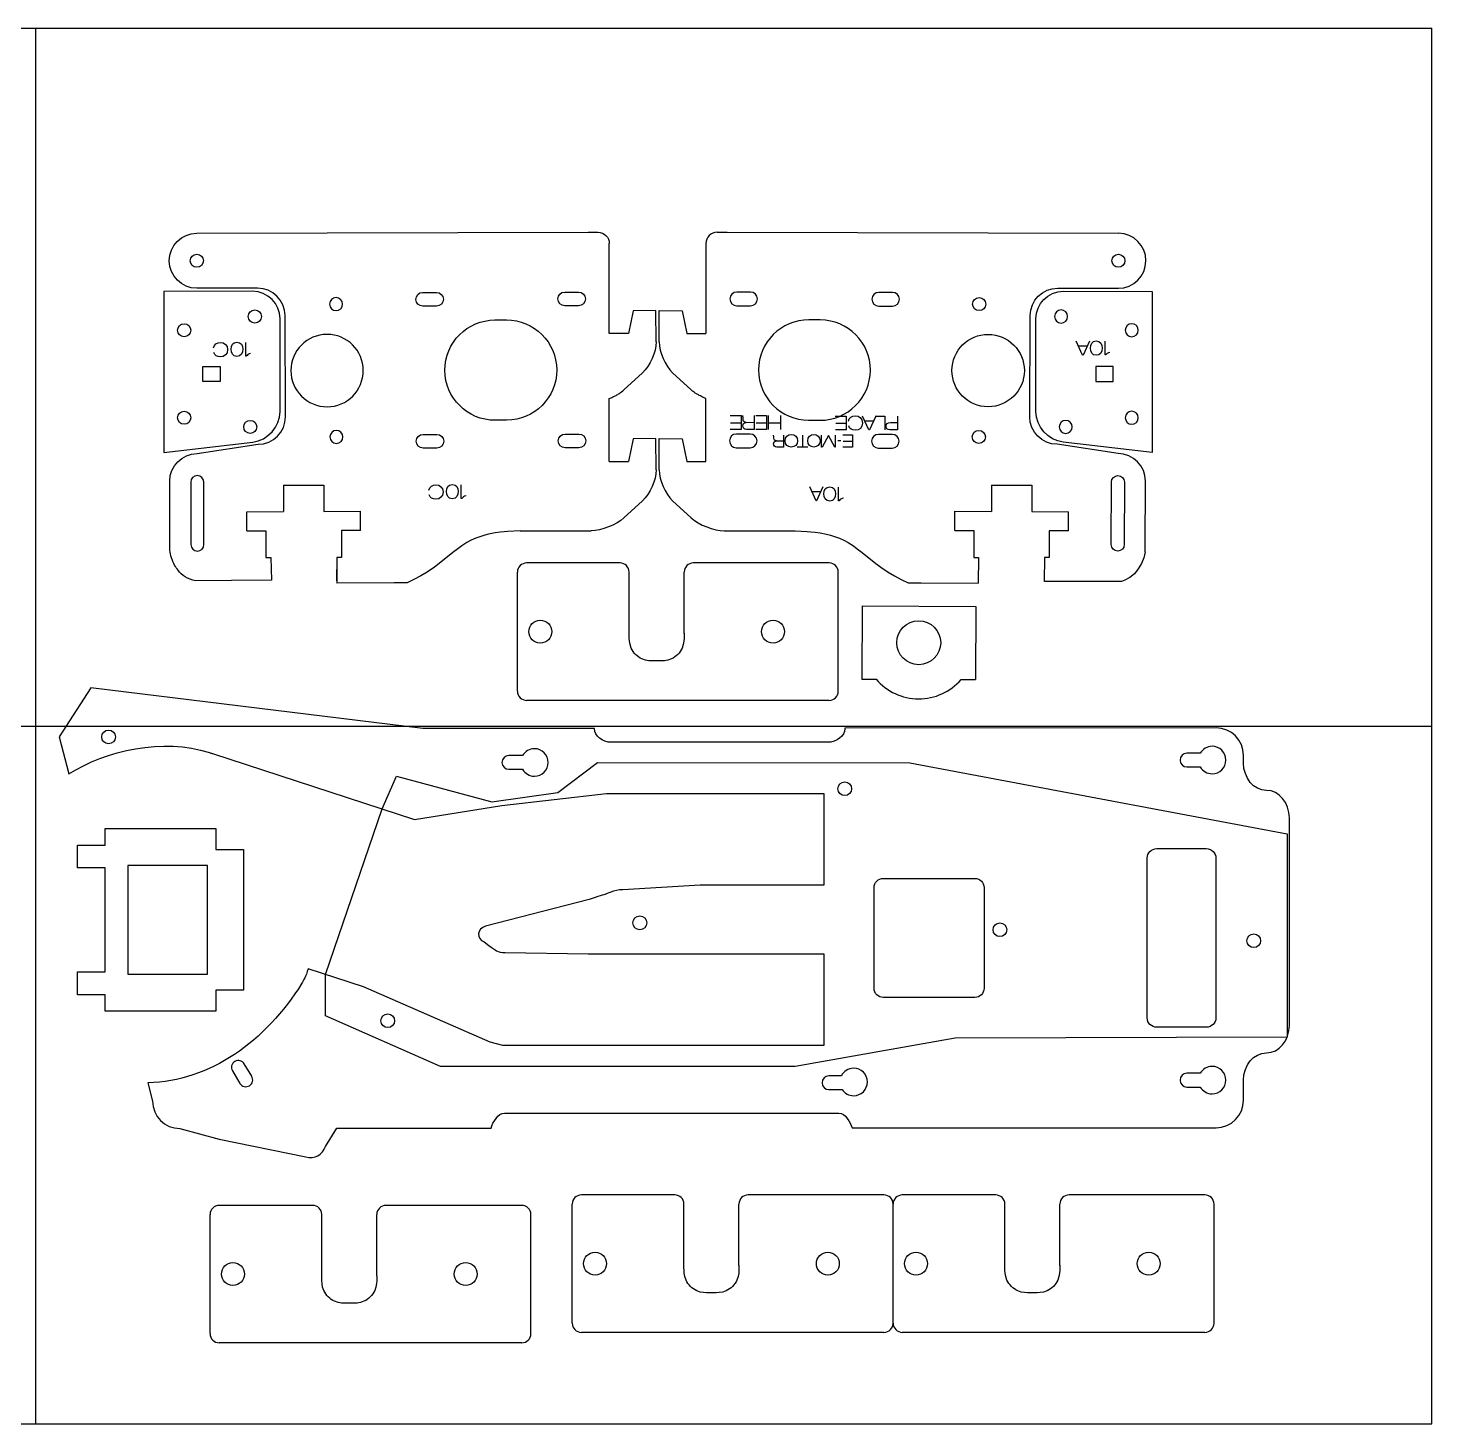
# Model space of a CAD drawing. Extents: x 0 to 610, y 0 to 305.
# Drawn here: x 303.2 to 609.6, y 0 to 304.8 of the extents above; entities that cross this region are included whole.
import ezdxf

# ---------------------------------------------------------------- set-up
doc = ezdxf.new("R2010")
doc.units = 0
doc.layers.add('CUTS', color=1, linetype='Continuous', true_color=0xff0000)
doc.layers.add('TEXT', color=5, linetype='Continuous', true_color=0x0000ff)
for name, color, linetype, lineweight, true_color in [('laser bed referance', 3, 'Continuous', 25, 0x00ff00), ('Layer 1', 1, 'Continuous', 25, 0xff0000), ('Referance lines', 2, 'Continuous', 25, 0xffff00)]:
    doc.layers.add(name, color=color, linetype=linetype, lineweight=lineweight, true_color=true_color)

msp = doc.modelspace()

# ---------------------------------------------------------------- linework, layer by layer
at = {"layer": 'CUTS', "color": 1, "lineweight": 25, "true_color": 0xff0000}
for p, q in [((340, 260), (425.45, 260.23)), ((425.45, 260.23), (427.58, 260.23)), ((430.05, 238.07), (430.05, 257.77)), ((451.14, 257.77), (451.14, 238.07)), ((453.62, 260.23), (455.75, 260.23)), ((455.75, 260.23), (541.19, 260)), ((435.24, 243.09), (434.25, 238.07)), ((440.24, 243.1), (435.24, 243.09)), ((440.26, 236.26), (440.24, 243.1)), ((440.93, 236.26), (440.95, 243.1)), ((440.95, 243.1), (445.95, 243.09)), ((445.95, 243.09), (446.94, 238.07)), ((434.25, 238.07), (430.05, 238.07)), ((446.94, 238.07), (451.14, 238.07)), ((446.94, 238.07), (451.14, 238.07)), ((430.05, 210.12), (430.05, 223.9)), ((451.14, 210.12), (451.14, 223.9)), ((435.24, 215.14), (434.25, 210.12)), ((440.24, 215.15), (435.24, 215.14)), ((440.26, 208.31), (440.24, 215.15)), ((440.93, 208.31), (440.95, 215.15)), ((440.95, 215.15), (445.95, 215.14)), ((445.95, 215.14), (446.94, 210.12)), ((430.05, 210.12), (434.25, 210.12)), ((446.94, 210.12), (451.14, 210.12)), ((358.92, 204.97), (367.72, 205)), ((358.92, 204.97), (358.94, 199.22)), ((358.92, 204.97), (358.93, 201.02)), ((367.72, 205), (367.74, 199.25)), ((367.72, 205), (367.73, 201.06)), ((513.47, 204.99), (513.45, 199.25)), ((513.47, 204.99), (522.27, 204.97)), ((522.27, 204.97), (522.25, 199.22)), ((350.94, 199.2), (358.94, 199.22)), ((350.94, 195), (350.94, 199.2)), ((367.74, 199.25), (375.74, 199.28)), ((375.74, 195.08), (375.74, 199.28)), ((505.45, 195.08), (505.45, 199.28)), ((505.45, 199.28), (513.45, 199.25)), ((522.25, 199.22), (530.25, 199.2)), ((530.25, 195), (530.25, 199.2)), ((350.94, 195), (355.11, 195.01)), ((355.11, 195.01), (355.11, 189.17)), ((375.74, 195.08), (371.59, 195.06)), ((375.74, 195.08), (371.59, 195.06)), ((371.59, 195.06), (371.59, 189.21)), ((371.59, 195.06), (371.59, 189.22)), ((400.93, 193.42), (399.92, 192.96)), ((402.85, 194.06), (400.93, 193.42)), ((403.72, 194.27), (402.85, 194.06)), ((405.15, 194.55), (403.72, 194.27)), ((406.2, 194.7), (405.15, 194.55)), ((407.12, 194.79), (406.2, 194.7)), ((407.94, 194.86), (407.12, 194.79)), ((410.58, 194.98), (407.94, 194.86)), ((410.58, 194.98), (426.09, 194.99)), ((455.1, 194.99), (470.61, 194.98)), ((470.61, 194.98), (473.25, 194.86)), ((473.25, 194.86), (474.07, 194.79)), ((474.07, 194.79), (474.99, 194.7)), ((474.99, 194.7), (476.04, 194.55)), ((476.04, 194.55), (477.47, 194.27)), ((477.47, 194.27), (478.34, 194.06)), ((478.34, 194.06), (480.26, 193.42)), ((480.26, 193.42), (481.27, 192.96)), ((505.45, 195.08), (509.6, 195.06)), ((509.6, 195.06), (509.6, 189.22)), ((530.25, 195), (526.08, 195.01)), ((526.08, 195.01), (526.08, 189.17)), ((334.16, 190.81), (334.15, 191.24)), ((395.93, 190.25), (392.93, 187.85)), ((397.02, 191.11), (395.93, 190.25)), ((397.84, 191.71), (397.02, 191.11)), ((398.99, 192.46), (397.84, 191.71)), ((399.92, 192.96), (398.99, 192.46)), ((481.27, 192.96), (482.2, 192.46)), ((482.2, 192.46), (483.35, 191.71)), ((483.35, 191.71), (484.17, 191.11)), ((484.17, 191.11), (485.27, 190.25)), ((485.27, 190.25), (488.26, 187.85)), ((546.99, 190.4), (546.7, 189.12)), ((546.99, 190.4), (547.04, 191.24)), ((355.11, 189.17), (356.16, 189.17)), ((356.16, 189.17), (356.29, 184.21)), ((370.56, 189.19), (370.54, 184.09)), ((371.59, 189.22), (370.56, 189.21)), ((371.59, 189.21), (370.56, 189.19)), ((370.56, 189.21), (370.61, 183.59)), ((391.88, 187.08), (390.28, 186.02)), ((392.93, 187.85), (391.88, 187.08)), ((488.26, 187.85), (489.32, 187.08)), ((489.32, 187.08), (490.91, 186.02)), ((509.6, 189.22), (510.63, 189.21)), ((510.63, 189.21), (510.58, 183.59)), ((525.03, 189.17), (524.99, 183.95)), ((526.08, 189.17), (525.03, 189.17)), ((546.21, 187.87), (545.52, 186.69)), ((546.7, 189.12), (546.21, 187.87)), ((347.59, 184.14), (339.75, 184.1)), ((356.29, 184.21), (347.59, 184.14)), ((387.41, 184.39), (385.91, 183.66)), ((388.92, 185.21), (387.41, 184.39)), ((390.28, 186.02), (388.92, 185.21)), ((490.91, 186.02), (492.27, 185.21)), ((492.27, 185.21), (493.78, 184.39)), ((493.78, 184.39), (495.28, 183.66)), ((541.81, 183.98), (525.01, 183.94)), ((542.59, 184.21), (541.81, 183.98)), ((543.69, 184.81), (542.59, 184.21)), ((544.68, 185.65), (543.69, 184.81)), ((545.52, 186.69), (544.68, 185.65)), ((383.09, 183.65), (370.61, 183.59)), ((385.91, 183.66), (383.09, 183.65)), ((495.28, 183.66), (498.1, 183.65)), ((498.1, 183.65), (510.58, 183.59)), ((485.22, 178.62), (485.17, 162.62)), ((485.22, 178.62), (510.02, 178.53)), ((510.02, 178.53), (509.97, 162.53)), ((485.17, 162.62), (488.29, 162.61)), ((506.84, 162.54), (509.97, 162.53))]:
    msp.add_line(p, q, dxfattribs=at)
at = {"layer": 'CUTS'}
msp.add_line((350.2, 125.4), (350.2, 94.72), dxfattribs=at)
at = {"layer": 'CUTS', "color": 1, "lineweight": 25, "true_color": 0xff0000}
for points in [[(352.2, 247.32), (332.83, 247.26), (332.83, 212.15), (352.23, 214.39)], [(353.26, 248), (340.03, 247.98)], [(389.31, 247.07), (392.32, 247.08), (392.32, 247.08)], [(420.31, 247.15), (423.32, 247.16), (423.32, 247.16)], [(460.88, 247.16), (457.87, 247.16), (457.87, 247.16)], [(491.88, 247.07), (488.87, 247.08), (488.87, 247.08)], [(527.93, 248), (541.16, 247.98)], [(529.15, 247.32), (548.52, 247.26), (548.52, 212.15), (529.12, 214.39)], [(392.33, 244.08), (389.32, 244.07)], [(423.33, 244.16), (420.32, 244.15)], [(457.86, 244.16), (460.87, 244.16)], [(488.86, 244.08), (491.87, 244.07)], [(358.19, 221.09), (358.19, 241.3), (358.19, 241.3)], [(358.19, 221.09), (358.19, 241.3), (358.19, 241.3)], [(359.38, 219.92), (359.28, 242.02)], [(405.09, 241.06), (407.59, 241.07), (407.59, 241.07)], [(476.11, 241.06), (473.6, 241.07), (473.6, 241.07)], [(521.81, 219.92), (521.91, 242.02)], [(523.16, 221.09), (523.16, 241.3), (523.16, 241.3)], [(523.16, 221.09), (523.16, 241.3), (523.16, 241.3)], [(341.32, 230.18), (341.32, 230.9), (345.12, 230.9), (345.12, 227.6), (341.32, 227.6), (341.32, 230.18), (341.32, 230.18)], [(540.03, 230.18), (540.03, 230.9), (536.23, 230.9), (536.23, 227.6), (540.03, 227.6), (540.03, 230.18), (540.03, 230.18)], [(437.32, 229.55), (433.24, 225.79)], [(443.87, 229.55), (447.95, 225.79)], [(407.65, 219.17), (405.15, 219.16)], [(473.55, 219.17), (476.05, 219.16)], [(389.4, 216.07), (392.41, 216.08), (392.41, 216.08)], [(420.4, 216.15), (423.41, 216.16), (423.41, 216.16)], [(460.79, 216.16), (457.78, 216.16), (457.78, 216.16)], [(491.79, 216.07), (488.78, 216.08), (488.78, 216.08)], [(340.09, 211.87), (353.4, 213.91)], [(392.42, 213.08), (389.41, 213.07)], [(423.42, 213.16), (420.41, 213.15)], [(457.77, 213.16), (460.78, 213.15)], [(488.77, 213.08), (491.78, 213.07)], [(541.1, 211.87), (527.79, 213.91)], [(334.15, 191.24), (334.11, 205.86)], [(338.69, 205.67), (338.73, 192), (338.73, 192)], [(341.58, 192.01), (341.54, 205.68)], [(539.61, 192.01), (539.65, 205.68)], [(542.5, 205.67), (542.46, 192.01), (542.46, 192.01)], [(547.04, 191.24), (547.08, 205.86)], [(437.32, 201.6), (433.24, 197.84)], [(443.87, 201.6), (447.95, 197.84)], [(426.82, 151.84), (426.82, 151.88), (389.32, 151.86), (316.87, 160.7), (310, 150), (312.07, 141.92)], [(562.48, 151.98), (481.43, 151.92), (481.43, 151.84)], [(322.26, 150), (322.26, 150)], [(477.68, 148.84), (430.57, 148.84)], [(343.4, 146.39), (343.44, 146.38), (387.57, 131.97), (406.63, 135.01), (429.45, 137.65), (453.45, 137.65), (476.85, 137.65), (476.85, 117.65), (456.98, 117.65)], [(411.14, 145.94), (408.13, 145.94)], [(559.04, 146.47), (556.13, 146.47)], [(568.48, 144.32), (568.48, 145.98)], [(408.13, 142.94), (411.14, 142.94)], [(413.73, 141.44), (413.73, 141.44)], [(556.13, 143.47), (559.04, 143.47)], [(561.63, 141.97), (561.63, 141.97)], [(482.93, 138.71), (482.93, 138.71)], [(573.48, 138.33), (573.48, 138.33)], [(578.49, 87.03), (578.49, 132.33)], [(350.2, 94.72), (344.2, 94.72), (344.2, 90.12), (320, 90.12), (320, 93.72), (314, 93.72), (314, 98.71), (320, 98.71), (320, 121.41), (314, 121.41), (314, 126.4), (320, 126.4), (320, 130), (344.2, 130), (344.2, 125.4), (350.2, 125.4)], [(549.56, 125.63), (560.35, 125.63)], [(547.45, 88.68), (547.45, 123.58)], [(562.45, 123.58), (562.45, 88.68), (562.45, 88.68)], [(342.37, 121.91), (324.97, 121.91), (324.97, 98.21), (342.37, 98.21), (342.37, 121.91), (342.37, 121.91), (342.37, 121.91)], [(449.92, 117.65), (432.98, 116.65)], [(487.84, 95.13), (487.84, 117.13)], [(489.84, 119.13), (509.84, 119.13)], [(511.84, 117.13), (511.84, 95.13), (511.84, 95.13)], [(425.64, 114.49), (403.04, 108.7)], [(438.22, 109.42), (438.22, 109.42)], [(516.82, 107.92), (516.82, 107.92)], [(402.73, 105.24), (403.73, 104.48)], [(572.2, 105.51), (572.2, 105.51)], [(432.5, 102.65), (476.85, 102.65), (476.85, 82.65), (406.8, 82.65), (404.03, 83.33), (376.41, 95.45), (364.35, 99.36)], [(407.35, 102.95), (425.45, 102.68)], [(509.84, 93.13), (489.84, 93.13)], [(383.18, 88.04), (383.18, 88.04)], [(560.35, 86.63), (549.56, 86.63)], [(347.8, 77.09), (349.44, 74.37)], [(352.01, 75.91), (350.37, 78.63), (350.37, 78.63)], [(329.33, 74.5), (330.35, 70.51)], [(480.7, 76.01), (477.99, 76.01)], [(559.04, 76.58), (556.13, 76.58)], [(556.13, 73.57), (559.04, 73.57)], [(568.48, 70.68), (568.48, 75.03)], [(477.99, 73.01), (480.88, 73.01)], [(483.38, 71.67), (483.38, 71.67)], [(561.63, 72.07), (561.63, 72.07)], [(407.18, 67.86), (480.15, 67.86)], [(336.35, 64.51), (344.93, 62.2), (363.81, 58.29)], [(368.1, 60.61), (370.55, 64.57), (404.27, 64.59)], [(483.04, 64.63), (562.48, 64.68)]]:
    msp.add_lwpolyline(points, dxfattribs=at)
msp.add_circle((497.59, 170.58), 4.8, dxfattribs=at)
msp.add_arc((497.59, 170.58), 12.25, 220.5677, 319.0221, dxfattribs=at)
for points in [[(334.02, 253.97), (334.01, 257.28), (336.69, 259.99), (340, 260)], [(427.58, 260.23), (428.94, 260.23), (430.05, 259.13), (430.05, 257.77)], [(453.62, 260.23), (452.25, 260.23), (451.14, 259.13), (451.14, 257.77)], [(547.17, 253.97), (547.18, 257.28), (544.5, 259.99), (541.19, 260)], [(338.6, 254), (338.6, 254.79), (339.24, 255.42), (340.03, 255.42)], [(340.03, 255.42), (340.81, 255.42), (341.45, 254.79), (341.45, 254)], [(539.74, 254), (539.74, 254.79), (540.38, 255.42), (541.16, 255.42)], [(541.16, 255.42), (541.95, 255.42), (542.59, 254.79), (542.59, 254)], [(340.03, 247.98), (336.72, 247.98), (334.03, 250.65), (334.02, 253.97)], [(340.03, 252.57), (339.24, 252.57), (338.6, 253.21), (338.6, 254)], [(341.45, 254), (341.45, 253.21), (340.81, 252.57), (340.03, 252.57)], [(541.16, 252.57), (540.38, 252.57), (539.74, 253.21), (539.74, 254)], [(542.59, 254), (542.59, 253.21), (541.95, 252.57), (541.16, 252.57)], [(541.16, 247.98), (544.47, 247.98), (547.17, 250.65), (547.17, 253.97)], [(358.19, 241.3), (358.19, 244.62), (355.51, 247.31), (352.2, 247.32)], [(359.28, 242.02), (359.27, 245.33), (356.58, 248.01), (353.26, 248)], [(370.41, 245.95), (369.62, 245.94), (368.98, 245.31), (368.98, 244.52)], [(371.83, 244.53), (371.83, 245.31), (371.19, 245.95), (370.41, 245.95)], [(387.82, 245.56), (387.82, 246.39), (388.49, 247.07), (389.31, 247.07)], [(389.32, 244.07), (388.49, 244.07), (387.82, 244.74), (387.82, 245.56)], [(392.32, 247.08), (393.15, 247.08), (393.83, 246.41), (393.83, 245.58)], [(393.83, 245.58), (393.83, 244.75), (393.16, 244.08), (392.33, 244.08)], [(418.82, 245.65), (418.82, 246.48), (419.48, 247.15), (420.31, 247.15)], [(420.32, 244.15), (419.49, 244.15), (418.82, 244.82), (418.82, 245.65)], [(423.32, 247.16), (424.15, 247.17), (424.83, 246.49), (424.83, 245.67)], [(424.83, 245.67), (424.83, 244.84), (424.16, 244.16), (423.33, 244.16)], [(457.87, 247.16), (457.04, 247.17), (456.37, 246.5), (456.36, 245.67)], [(456.36, 245.67), (456.36, 244.84), (457.03, 244.17), (457.86, 244.16)], [(460.87, 244.16), (461.7, 244.15), (462.37, 244.82), (462.37, 245.65)], [(462.37, 245.65), (462.38, 246.48), (461.71, 247.15), (460.88, 247.16)], [(488.87, 247.08), (488.04, 247.08), (487.37, 246.41), (487.36, 245.58)], [(487.36, 245.58), (487.36, 244.75), (488.03, 244.08), (488.86, 244.08)], [(491.87, 244.07), (492.7, 244.07), (493.37, 244.74), (493.37, 245.57)], [(493.37, 245.57), (493.38, 246.39), (492.71, 247.07), (491.88, 247.07)], [(509.36, 244.53), (509.36, 245.32), (510, 245.95), (510.79, 245.95)], [(510.79, 245.95), (511.57, 245.95), (512.21, 245.31), (512.21, 244.52)], [(521.91, 242.02), (521.92, 245.33), (524.61, 248.01), (527.93, 248)], [(523.16, 241.3), (523.15, 244.62), (525.83, 247.31), (529.15, 247.32)], [(351.26, 241.81), (351.26, 242.6), (351.9, 243.24), (352.68, 243.24)], [(352.68, 243.24), (353.47, 243.24), (354.11, 242.6), (354.11, 241.81)], [(368.98, 244.52), (368.99, 243.73), (369.63, 243.1), (370.41, 243.1)], [(370.41, 243.1), (371.2, 243.1), (371.84, 243.74), (371.83, 244.53)], [(510.78, 243.1), (509.99, 243.1), (509.35, 243.74), (509.36, 244.53)], [(512.21, 244.52), (512.2, 243.73), (511.56, 243.1), (510.78, 243.1)], [(528.66, 243.24), (527.87, 243.24), (527.24, 242.6), (527.24, 241.81)], [(530.09, 241.81), (530.09, 242.6), (529.45, 243.24), (528.66, 243.24)], [(335.84, 238.81), (335.84, 239.6), (336.48, 240.24), (337.26, 240.24)], [(337.26, 240.24), (338.05, 240.24), (338.69, 239.6), (338.69, 238.81)], [(352.68, 240.39), (351.9, 240.39), (351.26, 241.03), (351.26, 241.81)], [(354.11, 241.81), (354.11, 241.03), (353.47, 240.39), (352.68, 240.39)], [(394.16, 230.08), (394.15, 236.13), (399.04, 241.05), (405.09, 241.06)], [(407.59, 241.07), (413.63, 241.09), (418.55, 236.2), (418.57, 230.15)], [(473.6, 241.07), (467.56, 241.09), (462.64, 236.2), (462.63, 230.15)], [(487.03, 230.08), (487.04, 236.13), (482.15, 241.05), (476.11, 241.06)], [(527.24, 241.81), (527.24, 241.03), (527.87, 240.39), (528.66, 240.39)], [(528.66, 240.39), (529.45, 240.39), (530.09, 241.03), (530.09, 241.81)], [(544.08, 240.24), (543.3, 240.24), (542.66, 239.6), (542.66, 238.81)], [(545.51, 238.81), (545.51, 239.6), (544.87, 240.24), (544.08, 240.24)], [(337.26, 237.39), (336.48, 237.39), (335.84, 238.03), (335.84, 238.81)], [(338.69, 238.81), (338.69, 238.03), (338.05, 237.39), (337.26, 237.39)], [(368.43, 237.91), (364.06, 237.9), (360.54, 234.35), (360.55, 229.99)], [(376.35, 230.03), (376.34, 234.4), (372.79, 237.92), (368.43, 237.91)], [(440.26, 236.26), (440.26, 234.06), (438.94, 231.04), (437.32, 229.55)], [(440.93, 236.26), (440.93, 234.06), (442.25, 231.04), (443.87, 229.55)], [(504.84, 230.03), (504.85, 234.4), (508.4, 237.92), (512.76, 237.91)], [(512.76, 237.91), (517.13, 237.9), (520.65, 234.35), (520.64, 229.99)], [(542.66, 238.81), (542.66, 238.03), (543.3, 237.39), (544.08, 237.39)], [(544.08, 237.39), (544.87, 237.39), (545.51, 238.03), (545.51, 238.81)], [(360.55, 229.99), (360.56, 225.63), (364.11, 222.1), (368.47, 222.11)], [(368.47, 222.11), (372.83, 222.12), (376.36, 225.67), (376.35, 230.03)], [(405.15, 219.16), (399.1, 219.15), (394.18, 224.04), (394.16, 230.08)], [(418.57, 230.15), (418.58, 224.1), (413.69, 219.19), (407.65, 219.17)], [(462.63, 230.15), (462.61, 224.1), (467.5, 219.19), (473.55, 219.17)], [(476.05, 219.16), (482.09, 219.15), (487.01, 224.04), (487.03, 230.08)], [(512.72, 222.11), (508.36, 222.12), (504.83, 225.67), (504.84, 230.03)], [(520.64, 229.99), (520.63, 225.63), (517.08, 222.1), (512.72, 222.11)], [(335.84, 219.71), (335.84, 220.5), (336.48, 221.14), (337.26, 221.14)], [(337.26, 221.14), (338.05, 221.14), (338.69, 220.5), (338.69, 219.71)], [(352.23, 214.39), (355.5, 214.77), (358.19, 217.79), (358.19, 221.09)], [(529.12, 214.39), (525.84, 214.77), (523.16, 217.79), (523.16, 221.09)], [(544.08, 221.14), (543.3, 221.14), (542.66, 220.5), (542.66, 219.71)], [(545.51, 219.71), (545.51, 220.5), (544.87, 221.14), (544.08, 221.14)], [(337.26, 218.29), (336.48, 218.29), (335.84, 218.93), (335.84, 219.71)], [(338.69, 219.71), (338.69, 218.93), (338.05, 218.29), (337.26, 218.29)], [(350.26, 217.71), (350.26, 218.5), (350.9, 219.14), (351.68, 219.14)], [(351.68, 216.29), (350.9, 216.29), (350.26, 216.93), (350.26, 217.71)], [(351.68, 219.14), (352.47, 219.14), (353.11, 218.5), (353.11, 217.71)], [(353.11, 217.71), (353.11, 216.93), (352.47, 216.29), (351.68, 216.29)], [(353.4, 213.91), (356.71, 213.92), (359.39, 216.61), (359.38, 219.92)], [(527.79, 213.91), (524.48, 213.92), (521.8, 216.61), (521.81, 219.92)], [(529.66, 219.14), (528.88, 219.14), (528.24, 218.5), (528.24, 217.71)], [(528.24, 217.71), (528.24, 216.93), (528.88, 216.29), (529.66, 216.29)], [(531.09, 217.71), (531.09, 218.5), (530.45, 219.14), (529.66, 219.14)], [(529.66, 216.29), (530.45, 216.29), (531.09, 216.93), (531.09, 217.71)], [(542.66, 219.71), (542.66, 218.93), (543.3, 218.29), (544.08, 218.29)], [(544.08, 218.29), (544.87, 218.29), (545.51, 218.93), (545.51, 219.71)], [(370.48, 216.94), (369.7, 216.94), (369.06, 216.3), (369.06, 215.51)], [(369.06, 215.51), (369.07, 214.73), (369.71, 214.09), (370.49, 214.09)], [(371.91, 215.52), (371.91, 216.31), (371.27, 216.94), (370.48, 216.94)], [(370.49, 214.09), (371.28, 214.1), (371.92, 214.74), (371.91, 215.52)], [(387.9, 214.57), (387.9, 215.39), (388.57, 216.07), (389.4, 216.07)], [(389.41, 213.07), (388.58, 213.07), (387.9, 213.74), (387.9, 214.57)], [(392.41, 216.08), (393.24, 216.08), (393.91, 215.41), (393.91, 214.58)], [(393.91, 214.58), (393.91, 213.75), (393.24, 213.08), (392.42, 213.08)], [(418.9, 214.65), (418.9, 215.48), (419.57, 216.15), (420.4, 216.15)], [(420.41, 213.15), (419.58, 213.15), (418.9, 213.82), (418.9, 214.65)], [(423.41, 216.16), (424.24, 216.17), (424.91, 215.49), (424.91, 214.67)], [(424.91, 214.67), (424.91, 213.84), (424.24, 213.16), (423.42, 213.16)], [(457.78, 216.16), (456.95, 216.17), (456.28, 215.5), (456.28, 214.67)], [(456.28, 214.67), (456.28, 213.84), (456.95, 213.17), (457.77, 213.16)], [(460.78, 213.15), (461.61, 213.15), (462.29, 213.82), (462.29, 214.65)], [(462.29, 214.65), (462.29, 215.48), (461.62, 216.15), (460.79, 216.16)], [(488.78, 216.08), (487.95, 216.08), (487.28, 215.41), (487.28, 214.58)], [(487.28, 214.58), (487.28, 213.75), (487.95, 213.08), (488.77, 213.08)], [(491.78, 213.07), (492.61, 213.07), (493.29, 213.74), (493.29, 214.57)], [(493.29, 214.57), (493.29, 215.4), (492.62, 216.07), (491.79, 216.07)], [(509.28, 215.52), (509.28, 216.31), (509.92, 216.95), (510.71, 216.94)], [(510.7, 214.09), (509.91, 214.1), (509.28, 214.74), (509.28, 215.52)], [(512.13, 215.52), (512.13, 214.73), (511.49, 214.09), (510.7, 214.09)], [(510.71, 216.94), (511.49, 216.94), (512.13, 216.3), (512.13, 215.52)], [(334.11, 205.86), (334.1, 209.17), (336.78, 211.87), (340.09, 211.87)], [(547.08, 205.86), (547.09, 209.17), (544.41, 211.87), (541.1, 211.87)], [(340.11, 207.1), (339.33, 207.09), (338.69, 206.46), (338.69, 205.67)], [(341.54, 205.68), (341.54, 206.46), (340.9, 207.1), (340.11, 207.1)], [(440.26, 208.31), (440.26, 206.11), (438.94, 203.09), (437.32, 201.6)], [(440.93, 208.31), (440.93, 206.11), (442.25, 203.09), (443.87, 201.6)], [(539.65, 205.68), (539.65, 206.46), (540.29, 207.1), (541.08, 207.1)], [(541.08, 207.1), (541.87, 207.1), (542.5, 206.46), (542.5, 205.67)], [(433.24, 197.84), (431.62, 196.35), (428.29, 195), (426.09, 194.99)], [(447.95, 197.84), (449.57, 196.35), (452.9, 195), (455.1, 194.99)], [(338.73, 192), (338.73, 191.22), (339.37, 190.58), (340.16, 190.58)], [(340.16, 190.58), (340.94, 190.59), (341.58, 191.23), (341.58, 192.01)], [(541.03, 190.58), (540.25, 190.59), (539.61, 191.23), (539.61, 192.01)], [(542.46, 192.01), (542.46, 191.22), (541.82, 190.58), (541.03, 190.58)], [(319.26, 150), (319.26, 150.83), (319.93, 151.5), (320.76, 151.5)], [(320.76, 151.5), (321.59, 151.5), (322.26, 150.83), (322.26, 150)], [(430.57, 148.84), (428.5, 148.84), (426.82, 150.18), (426.82, 151.84)], [(481.43, 151.84), (481.43, 150.18), (479.75, 148.84), (477.68, 148.84)], [(568.48, 145.98), (568.48, 149.28), (565.78, 151.98), (562.48, 151.98)], [(312.07, 141.92), (320.13, 147.07), (332.68, 149.88), (342.78, 146.59)], [(320.76, 148.5), (319.93, 148.5), (319.26, 149.17), (319.26, 150)], [(322.26, 150), (322.26, 149.17), (321.59, 148.5), (320.76, 148.5)], [(413.73, 147.44), (412.62, 147.44), (411.66, 146.83), (411.14, 145.94)], [(416.73, 144.44), (416.73, 146.09), (415.39, 147.44), (413.73, 147.44)], [(561.63, 147.97), (560.52, 147.97), (559.56, 147.37), (559.04, 146.47)], [(564.63, 144.97), (564.63, 146.63), (563.29, 147.97), (561.63, 147.97)], [(342.78, 146.59), (342.99, 146.53), (343.19, 146.46), (343.4, 146.39)], [(408.13, 145.94), (407.31, 145.94), (406.63, 145.26), (406.63, 144.44)], [(406.63, 144.44), (406.63, 143.61), (407.31, 142.94), (408.13, 142.94)], [(413.73, 141.44), (415.39, 141.44), (416.73, 142.78), (416.73, 144.44)], [(556.13, 146.47), (555.3, 146.47), (554.63, 145.8), (554.63, 144.97)], [(554.63, 144.97), (554.63, 144.14), (555.3, 143.47), (556.13, 143.47)], [(561.63, 141.97), (563.29, 141.97), (564.63, 143.32), (564.63, 144.97)], [(573.48, 138.33), (570.73, 138.33), (568.48, 141.02), (568.48, 144.32)], [(411.14, 142.94), (411.66, 142.04), (412.62, 141.44), (413.73, 141.44)], [(559.04, 143.47), (559.56, 142.58), (560.52, 141.97), (561.63, 141.97)], [(479.93, 138.71), (479.93, 139.54), (480.6, 140.21), (481.43, 140.21)], [(481.43, 137.21), (480.6, 137.21), (479.93, 137.88), (479.93, 138.71)], [(481.43, 140.21), (482.26, 140.21), (482.93, 139.54), (482.93, 138.71)], [(482.93, 138.71), (482.93, 137.88), (482.26, 137.21), (481.43, 137.21)], [(578.49, 132.33), (578.49, 135.62), (576.24, 138.33), (573.48, 138.33)], [(547.45, 123.58), (547.45, 124.71), (548.39, 125.63), (549.56, 125.63)], [(560.35, 125.63), (561.51, 125.63), (562.45, 124.71), (562.45, 123.58)], [(432.98, 116.65), (431.04, 116.65), (429.34, 115.65), (429.21, 115.65)], [(456.98, 117.65), (455.04, 117.65), (451.86, 117.65), (449.92, 117.65)], [(487.84, 117.13), (487.84, 118.24), (488.74, 119.13), (489.84, 119.13)], [(509.84, 119.13), (510.95, 119.13), (511.84, 118.24), (511.84, 117.13)], [(429.21, 115.65), (429.08, 115.65), (427.47, 115.13), (425.64, 114.49)], [(435.22, 109.42), (435.22, 110.25), (435.89, 110.92), (436.72, 110.92)], [(436.72, 110.92), (437.55, 110.92), (438.22, 110.25), (438.22, 109.42)], [(403.04, 108.7), (401.21, 108.06), (400.96, 106.05), (402.73, 105.24)], [(436.72, 107.92), (435.89, 107.92), (435.22, 108.59), (435.22, 109.42)], [(438.22, 109.42), (438.22, 108.59), (437.55, 107.92), (436.72, 107.92)], [(513.82, 107.92), (513.82, 108.75), (514.49, 109.42), (515.32, 109.42)], [(515.32, 106.42), (514.49, 106.42), (513.82, 107.09), (513.82, 107.92)], [(515.32, 109.42), (516.15, 109.42), (516.82, 108.75), (516.82, 107.92)], [(516.82, 107.92), (516.82, 107.09), (516.15, 106.42), (515.32, 106.42)], [(403.73, 104.48), (405.42, 103.46), (405.41, 102.96), (407.35, 102.95)], [(569.2, 105.51), (569.2, 106.33), (569.87, 107.01), (570.7, 107.01)], [(570.7, 104.01), (569.87, 104.01), (569.2, 104.68), (569.2, 105.51)], [(570.7, 107.01), (571.53, 107.01), (572.2, 106.33), (572.2, 105.51)], [(572.2, 105.51), (572.2, 104.68), (571.53, 104.01), (570.7, 104.01)], [(425.45, 102.68), (427.39, 102.66), (430.56, 102.65), (432.5, 102.65)], [(364.35, 99.36), (363.75, 97.65), (363.36, 96.91), (362.93, 96.22)], [(362.93, 96.22), (355.06, 83.52), (342.87, 74.75), (329.33, 74.5)], [(489.84, 93.13), (488.74, 93.13), (487.84, 94.03), (487.84, 95.13)], [(511.84, 95.13), (511.84, 94.03), (510.95, 93.13), (509.84, 93.13)], [(380.18, 88.04), (380.18, 88.87), (380.85, 89.54), (381.68, 89.54)], [(381.68, 89.54), (382.51, 89.54), (383.18, 88.87), (383.18, 88.04)], [(381.68, 86.54), (380.85, 86.54), (380.18, 87.22), (380.18, 88.04)], [(383.18, 88.04), (383.18, 87.22), (382.51, 86.54), (381.68, 86.54)], [(549.56, 86.63), (548.39, 86.63), (547.45, 87.55), (547.45, 88.68)], [(562.45, 88.68), (562.45, 87.55), (561.51, 86.63), (560.35, 86.63)], [(573.48, 81.03), (576.24, 81.03), (578.49, 83.73), (578.49, 87.03)], [(568.48, 75.03), (568.48, 78.33), (570.73, 81.03), (573.48, 81.03)], [(348.31, 79.15), (347.6, 78.72), (347.37, 77.8), (347.8, 77.09)], [(350.37, 78.63), (349.95, 79.34), (349.02, 79.57), (348.31, 79.15)], [(483.38, 77.67), (482.2, 77.67), (481.19, 77), (480.7, 76.01)], [(486.38, 74.67), (486.38, 76.33), (485.04, 77.67), (483.38, 77.67)], [(561.63, 78.08), (560.52, 78.08), (559.56, 77.47), (559.04, 76.58)], [(564.63, 75.08), (564.63, 76.73), (563.29, 78.08), (561.63, 78.08)], [(349.44, 74.37), (349.86, 73.66), (350.78, 73.43), (351.49, 73.85)], [(351.49, 73.85), (352.2, 74.28), (352.43, 75.2), (352.01, 75.91)], [(477.99, 76.01), (477.16, 76.01), (476.49, 75.34), (476.49, 74.51)], [(476.49, 74.51), (476.49, 73.68), (477.16, 73.01), (477.99, 73.01)], [(483.38, 71.67), (485.04, 71.67), (486.38, 73.02), (486.38, 74.67)], [(556.13, 76.58), (555.3, 76.58), (554.63, 75.9), (554.63, 75.08)], [(554.63, 75.08), (554.63, 74.25), (555.3, 73.57), (556.13, 73.57)], [(559.04, 73.57), (559.56, 72.68), (560.52, 72.07), (561.63, 72.07)], [(561.63, 72.07), (563.29, 72.07), (564.63, 73.42), (564.63, 75.08)], [(330.35, 70.51), (330.35, 67.21), (333.05, 64.51), (336.35, 64.51)], [(480.88, 73.01), (481.42, 72.21), (482.34, 71.67), (483.38, 71.67)], [(562.48, 64.68), (565.78, 64.68), (568.48, 67.38), (568.48, 70.68)], [(404.27, 64.59), (404.6, 65.89), (405.78, 67.86), (407.18, 67.86)], [(480.15, 67.86), (481.54, 67.86), (482.7, 65.92), (483.04, 64.63)], [(363.81, 58.29), (365.63, 57.75), (367.55, 58.79), (368.1, 60.61)]]:
    msp.add_open_spline(points, degree=3, dxfattribs=at)
for points, knots in [([(430.05, 223.9), (430.31, 224.01), (430.81, 224.24), (431.56, 224.58), (432.38, 225.09), (432.91, 225.53), (433.24, 225.79)], [0, 0, 0, 0, 0.851956, 1.642742, 2.480928, 3.722202, 3.722202, 3.722202, 3.722202]), ([(451.14, 223.9), (450.96, 223.97), (450.64, 224.1), (450.16, 224.36), (449.64, 224.6), (449.1, 224.94), (448.5, 225.3), (448.15, 225.62), (447.95, 225.79)], [0, 0, 0, 0, 0.56996, 1.043889, 1.636262, 2.295042, 2.956349, 3.722256, 3.722256, 3.722256, 3.722256]), ([(339.75, 184.1), (338.95, 184.31), (337.46, 184.72), (336.04, 186.18), (335.07, 187.62), (334.41, 189.1), (334.24, 190.25), (334.16, 190.81)], [0, 0, 0, 0, 2.433095, 4.57217, 5.897493, 7.664195, 9.361944, 9.361944, 9.361944, 9.361944])]:
    msp.add_open_spline(points, degree=3, knots=knots, dxfattribs=at)
at = {"layer": 'laser bed referance'}
for p, q in [((0, 304.8), (609.6, 304.8)), ((609.6, 0), (609.6, 304.8)), ((0, 0), (609.6, 0))]:
    msp.add_line(p, q, dxfattribs=at)
at = {"layer": 'Layer 1', "color": 1, "lineweight": 25, "true_color": 0xff0000}
for p, q in [((432.39, 188), (412, 188)), ((478.04, 188), (448.39, 188)), ((410, 160), (410, 186)), ((434.39, 177.79), (434.39, 186)), ((446.39, 177.79), (446.39, 186)), ((480.04, 160), (480.04, 186)), ((440.39, 158), (412, 158)), ((478.04, 158), (440.39, 158)), ((444.35, 50), (423.96, 50)), ((490, 50), (460.35, 50)), ((514.39, 50), (494, 50)), ((560.04, 50), (530.39, 50)), ((365.3, 47.73), (344.91, 47.73)), ((410.95, 47.73), (381.3, 47.73)), ((421.96, 22), (421.96, 48)), ((446.35, 39.79), (446.35, 48)), ((458.35, 39.79), (458.35, 48)), ((492, 22), (492, 48)), ((492, 22), (492, 48)), ((516.39, 39.79), (516.39, 48)), ((528.39, 39.79), (528.39, 48)), ((562.04, 22), (562.04, 48)), ((342.91, 19.73), (342.91, 45.73)), ((367.3, 37.52), (367.3, 45.73)), ((379.3, 37.52), (379.3, 45.73)), ((412.95, 19.73), (412.95, 45.73)), ((452.35, 20), (423.96, 20)), ((490, 20), (452.35, 20)), ((522.39, 20), (494, 20)), ((560.04, 20), (522.39, 20)), ((373.3, 17.73), (344.91, 17.73)), ((410.95, 17.73), (373.3, 17.73))]:
    msp.add_line(p, q, dxfattribs=at)
for centre in [(414.99, 173), (465.79, 173), (426.95, 35), (477.75, 35), (496.99, 35), (547.79, 35), (347.9, 32.73), (398.7, 32.73)]:
    msp.add_circle(centre, 2.5, dxfattribs=at)
for centre, start, end in [((412, 186), 90, 180), ((432.39, 186), 0, 90), ((448.39, 186), 90, 180), ((478.04, 186), 360, 90), ((412, 160), 180, 270), ((478.04, 160), 270, 0), ((423.96, 48), 90, 180), ((444.35, 48), 0, 90), ((460.35, 48), 90, 180), ((490, 48), 360, 90), ((494, 48), 90, 180), ((514.39, 48), 0, 90), ((530.39, 48), 90, 180), ((560.04, 48), 360, 90), ((344.91, 45.73), 90, 180), ((365.3, 45.73), 0, 90), ((381.3, 45.73), 90, 180), ((410.95, 45.73), 360, 90), ((423.96, 22), 180, 270), ((490, 22), 270, 0), ((494, 22), 180, 270), ((560.04, 22), 270, 0), ((344.91, 19.73), 180, 270), ((410.95, 19.73), 270, 0)]:
    msp.add_arc(centre, 2, start, end, dxfattribs=at)
for points in [[(434.39, 172.61), (434.39, 172.61), (434.39, 177.79), (434.39, 177.79)], [(446.39, 172.61), (446.39, 172.61), (446.39, 177.79), (446.39, 177.79)], [(446.39, 172.64), (446.39, 172.63), (446.39, 172.62), (446.39, 172.61), (446.39, 172.61), (446.39, 169.3), (443.7, 166.61), (440.39, 166.61), (440.39, 166.61), (437.08, 166.61), (434.39, 169.3), (434.39, 172.61), (434.39, 172.61), (434.39, 172.62), (434.39, 172.63), (434.39, 172.64)], [(367.3, 32.34), (367.3, 32.34), (367.3, 37.52), (367.3, 37.52)], [(379.3, 32.34), (379.3, 32.34), (379.3, 37.52), (379.3, 37.52)], [(446.35, 34.61), (446.35, 34.61), (446.35, 39.79), (446.35, 39.79)], [(458.35, 34.61), (458.35, 34.61), (458.35, 39.79), (458.35, 39.79)], [(516.39, 34.61), (516.39, 34.61), (516.39, 39.79), (516.39, 39.79)], [(528.39, 34.61), (528.39, 34.61), (528.39, 39.79), (528.39, 39.79)], [(458.35, 34.64), (458.35, 34.63), (458.35, 34.62), (458.35, 34.61), (458.35, 34.61), (458.35, 31.3), (455.66, 28.61), (452.35, 28.61), (452.35, 28.61), (449.04, 28.61), (446.35, 31.3), (446.35, 34.61), (446.35, 34.61), (446.35, 34.62), (446.35, 34.63), (446.35, 34.64)], [(528.39, 34.64), (528.39, 34.63), (528.39, 34.62), (528.39, 34.61), (528.39, 34.61), (528.39, 31.3), (525.7, 28.61), (522.39, 28.61), (522.39, 28.61), (519.08, 28.61), (516.39, 31.3), (516.39, 34.61), (516.39, 34.61), (516.39, 34.62), (516.39, 34.63), (516.39, 34.64)], [(379.3, 32.37), (379.3, 32.36), (379.3, 32.35), (379.3, 32.34), (379.3, 32.34), (379.3, 29.03), (376.61, 26.34), (373.3, 26.34), (373.3, 26.34), (369.99, 26.34), (367.3, 29.03), (367.3, 32.34), (367.3, 32.34), (367.3, 32.35), (367.3, 32.36), (367.3, 32.37)]]:
    msp.add_open_spline(points, degree=3, dxfattribs=at)
at = {"layer": 'Referance lines'}
for p, q in [((304.8, 304.8), (304.8, 0)), ((0, 152.4), (609.6, 152.4))]:
    msp.add_line(p, q, dxfattribs=at)
at = {"layer": 'TEXT', "color": 5, "lineweight": 25, "true_color": 0x0000ff}
for points in [[(350.82, 233.18), (350.71, 233.18), (350.71, 236.15)], [(534.85, 236.42), (533.45, 233.4), (533.34, 233.4), (531.96, 236.42)], [(538.38, 233.42), (538.27, 233.42), (538.27, 236.4)], [(532.42, 235.42), (534.39, 235.42)], [(456.42, 220.17), (458.8, 220.17), (458.8, 217.15), (456.44, 217.15)], [(458.8, 218.56), (456.54, 218.56)], [(459.92, 218.7), (459.92, 218.7), (461.69, 218.71)], [(461.69, 220.17), (461.69, 217.15), (460.03, 217.15)], [(462, 220.17), (464.37, 220.17), (464.37, 217.15), (462.02, 217.15)], [(464.37, 218.56), (462.12, 218.56)], [(464.81, 217.15), (464.81, 220.17)], [(467.4, 218.56), (464.81, 218.56)], [(467.4, 220.17), (467.4, 217.15)], [(479.38, 220.07), (481.76, 220.07), (481.76, 217.05), (479.4, 217.05)], [(481.76, 218.46), (479.5, 218.46)], [(488.2, 220.07), (486.81, 217.05), (486.7, 217.05), (485.31, 220.07)], [(485.77, 219.07), (487.74, 219.07)], [(488.05, 220.07), (490.17, 220.07), (490.17, 217.05)], [(492.93, 220.07), (492.93, 217.05), (491.31, 217.05)], [(491.43, 218.7), (492.93, 218.7)], [(466.54, 214.66), (466.55, 214.67), (468.08, 214.67)], [(468.08, 215.94), (468.08, 213.32), (466.64, 213.32)], [(472.22, 215.94), (472.22, 213.32)], [(479.38, 215.94), (479.38, 213.32), (479.26, 213.32), (477.88, 215.86), (477.88, 215.86), (476.51, 213.32), (476.39, 213.32), (476.39, 215.94)], [(480.61, 214.69), (479.91, 214.69)], [(480.99, 216), (483.14, 216), (483.14, 213.26), (481.01, 213.26)], [(483.14, 214.53), (481.1, 214.53)], [(473.35, 213.32), (471.09, 213.32)], [(397.84, 202.09), (397.73, 202.09), (397.73, 205.07)], [(476.68, 204.59), (475.29, 201.57), (475.18, 201.57), (473.8, 204.59)], [(474.25, 203.6), (476.23, 203.59)], [(480.22, 201.59), (480.11, 201.59), (480.11, 204.57)], [(383.6, 141.44), (404.4, 135.83), (418.8, 137.86), (427.44, 144.44), (495.63, 144.37), (578, 128.83), (578, 84.45), (505.52, 84.25), (470.64, 78.08), (393.2, 78.08), (368.08, 89.11), (368.08, 98.15), (380.47, 134.29), (383.6, 141.44)]]:
    msp.add_lwpolyline(points, dxfattribs=at)
for points in [[(343.67, 234.94), (343.76, 235.75), (344.49, 236.15), (345.19, 236.15)], [(345.19, 236.15), (346.05, 236.15), (346.75, 235.58), (346.75, 234.58)], [(347.51, 234.67), (347.51, 235.5), (347.84, 236.22), (348.77, 236.22)], [(348.77, 236.22), (349.71, 236.22), (350.04, 235.5), (350.04, 234.67)], [(535.07, 234.91), (535.07, 235.75), (535.4, 236.47), (536.33, 236.47)], [(536.33, 236.47), (537.26, 236.47), (537.6, 235.75), (537.6, 234.91)], [(345.19, 233), (344.47, 233), (343.91, 233.29), (343.75, 233.95)], [(346.75, 234.58), (346.75, 233.58), (346.05, 233), (345.19, 233)], [(348.77, 233.11), (347.84, 233.11), (347.51, 233.83), (347.51, 234.67)], [(350.04, 234.67), (350.04, 233.83), (349.71, 233.11), (348.77, 233.11)], [(351.76, 233.74), (351.31, 233.62), (351, 233.38), (350.82, 233.18)], [(536.33, 233.35), (535.4, 233.35), (535.07, 234.07), (535.07, 234.91)], [(537.6, 234.91), (537.6, 234.07), (537.26, 233.35), (536.33, 233.35)], [(539.32, 233.98), (538.86, 233.87), (538.56, 233.63), (538.38, 233.42)], [(459.25, 219.34), (459.25, 219.45), (459.24, 220.05), (459.18, 220.17)], [(459.2, 217.98), (459.2, 218.26), (459.39, 218.67), (459.92, 218.7)], [(460.03, 217.15), (459.43, 217.15), (459.2, 217.44), (459.2, 217.98)], [(459.92, 218.7), (459.46, 218.71), (459.25, 218.93), (459.25, 219.34)], [(482.23, 218.93), (482.31, 219.73), (483.04, 220.14), (483.74, 220.14)], [(483.74, 216.98), (483.03, 216.98), (482.46, 217.28), (482.3, 217.93)], [(483.74, 220.14), (484.6, 220.14), (485.31, 219.56), (485.31, 218.56)], [(485.31, 218.56), (485.31, 217.56), (484.6, 216.98), (483.74, 216.98)], [(490.47, 217.88), (490.47, 218.28), (490.68, 218.7), (491.43, 218.7)], [(491.31, 217.05), (490.67, 217.05), (490.47, 217.42), (490.47, 217.88)], [(465.97, 215.22), (465.97, 215.31), (465.96, 215.83), (465.91, 215.94)], [(465.92, 214.03), (465.92, 214.28), (466.09, 214.63), (466.54, 214.66)], [(466.55, 214.67), (466.15, 214.67), (465.97, 214.86), (465.97, 215.22)], [(468.42, 214.69), (468.42, 215.55), (469.03, 216.05), (469.78, 216.05)], [(469.78, 213.32), (469.03, 213.32), (468.42, 213.82), (468.42, 214.69)], [(469.78, 216.05), (470.53, 216.05), (471.14, 215.55), (471.14, 214.69)], [(471.14, 214.69), (471.14, 213.82), (470.53, 213.32), (469.78, 213.32)], [(473.35, 214.69), (473.35, 215.55), (473.96, 216.05), (474.71, 216.05)], [(474.71, 213.32), (473.96, 213.32), (473.35, 213.82), (473.35, 214.69)], [(474.71, 216.05), (475.46, 216.05), (476.06, 215.55), (476.06, 214.69)], [(476.06, 214.69), (476.06, 213.82), (475.46, 213.32), (474.71, 213.32)], [(466.64, 213.32), (466.12, 213.32), (465.92, 213.57), (465.92, 214.03)], [(390.69, 203.86), (390.78, 204.67), (391.51, 205.07), (392.21, 205.07)], [(392.21, 201.92), (391.49, 201.92), (390.93, 202.21), (390.76, 202.86)], [(392.21, 205.07), (393.07, 205.07), (393.77, 204.49), (393.77, 203.5)], [(393.77, 203.5), (393.77, 202.5), (393.07, 201.92), (392.21, 201.92)], [(394.53, 203.58), (394.53, 204.42), (394.86, 205.14), (395.79, 205.14)], [(395.79, 202.03), (394.86, 202.03), (394.53, 202.75), (394.53, 203.58)], [(395.79, 205.14), (396.72, 205.14), (397.06, 204.42), (397.06, 203.58)], [(397.06, 203.58), (397.06, 202.75), (396.72, 202.03), (395.79, 202.03)], [(398.78, 202.66), (398.32, 202.54), (398.02, 202.3), (397.84, 202.09)], [(476.9, 203.08), (476.9, 203.92), (477.24, 204.64), (478.17, 204.64)], [(478.17, 201.53), (477.24, 201.53), (476.9, 202.24), (476.9, 203.08)], [(478.17, 204.64), (479.1, 204.64), (479.43, 203.92), (479.43, 203.08)], [(479.43, 203.08), (479.43, 202.24), (479.1, 201.53), (478.17, 201.53)], [(481.16, 202.16), (480.7, 202.04), (480.39, 201.8), (480.22, 201.59)]]:
    msp.add_open_spline(points, degree=3, dxfattribs=at)

doc.saveas('drawing.dxf')
